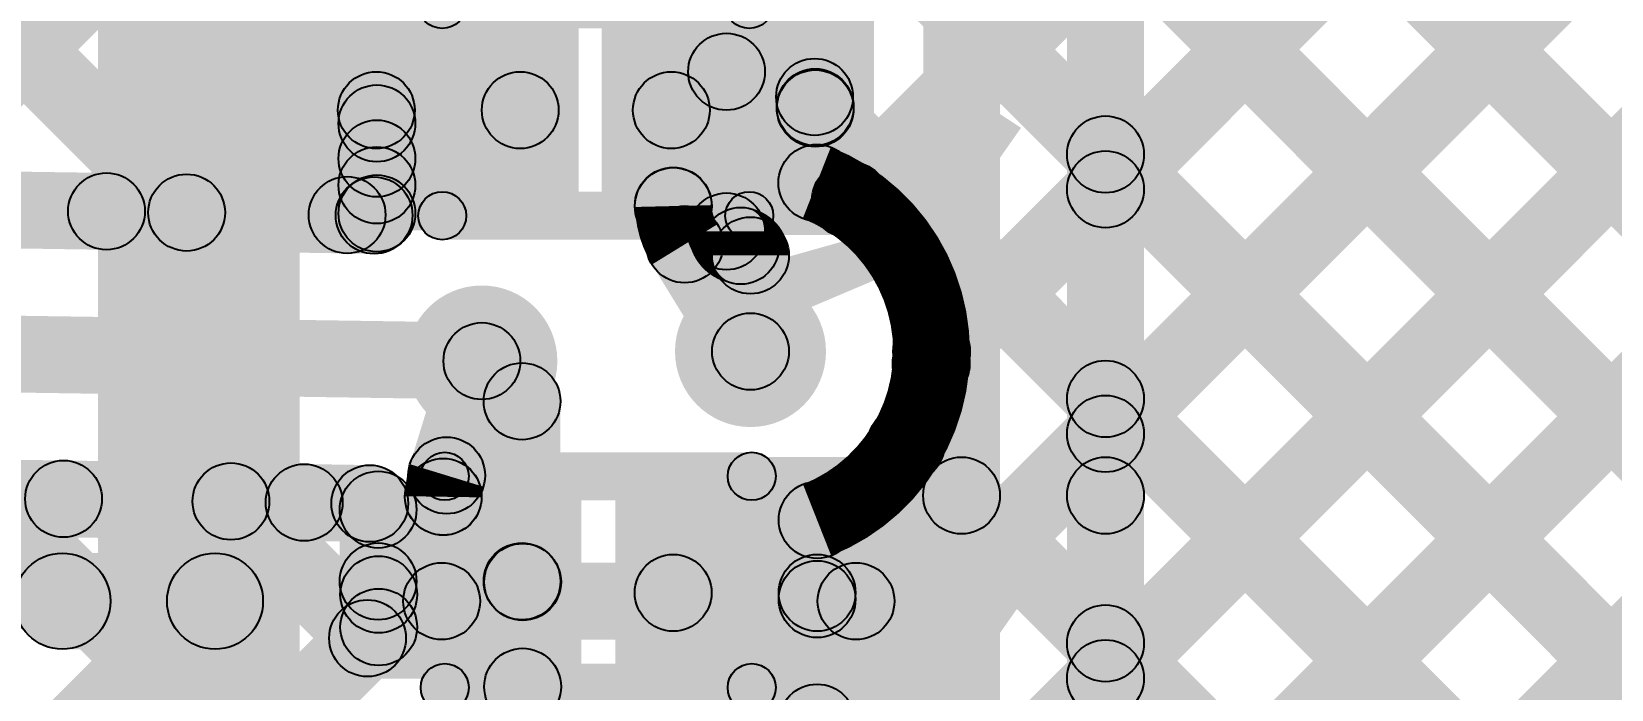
# Model space of a CAD drawing. Header units: millimetres. Extents: x 2.72 to 4.82, y 2.46 to 3.29.
# Drawn here: x 3.4501 to 3.6147, y 3.0008 to 3.0693 of the extents above; entities that cross this region are included whole.
import ezdxf

# ---------------------------------------------------------------- set-up
doc = ezdxf.new("R2010")
doc.units = ezdxf.units.MM
doc.header["$MEASUREMENT"] = 0
for name, color, linetype in [('BottomLayer', 5, 'Continuous'), ('BottomPaste', 16, 'Continuous'), ('BottomSolder', 6, 'Continuous'), ('TopLayer', 1, 'Continuous'), ('TopOverlay', 2, 'Continuous'), ('TopPaste', 8, 'Continuous'), ('TopSolder', 216, 'Continuous'), ('ViaHoleLayer', 16, 'Continuous')]:
    doc.layers.add(name, color=color, linetype=linetype)

# ---------------------------------------------------------------- blocks, each defined once
blk = doc.blocks.new('CAP_0201_B_22')
at = {"layer": 'BottomLayer'}
for points in [[(-0.01772, 0.00591), (-0.00591, 0.00591), (-0.00591, -0.00591), (-0.01772, -0.00591)], [(0.00591, 0.00591), (0.01772, 0.00591), (0.01772, -0.00591), (0.00591, -0.00591)]]:
    blk.add_hatch(color=5, dxfattribs=at).paths.add_polyline_path(points)
at = {"layer": 'BottomPaste'}
for points in [[(-0.01772, 0.00591), (-0.00591, 0.00591), (-0.00591, -0.00591), (-0.01772, -0.00591)], [(0.00591, 0.00591), (0.01772, 0.00591), (0.01772, -0.00591), (0.00591, -0.00591)]]:
    blk.add_hatch(color=16, dxfattribs=at).paths.add_polyline_path(points)
at = {"layer": 'BottomSolder'}
for points in [[(-0.01988, 0.00807), (-0.00374, 0.00807), (-0.00374, -0.00807), (-0.01988, -0.00807)], [(0.00374, 0.00807), (0.01988, 0.00807), (0.01988, -0.00807), (0.00374, -0.00807)]]:
    blk.add_hatch(color=6, dxfattribs=at).paths.add_polyline_path(points)
blk = doc.blocks.new('R__0402_B_59')
at = {"layer": 'BottomLayer'}
for points in [[(-0.0095, 0.0125), (-0.0095, -0.0125), (-0.0275, -0.0125), (-0.0275, 0.0125)], [(0.0275, 0.0125), (0.0275, -0.0125), (0.0095, -0.0125), (0.0095, 0.0125)]]:
    blk.add_hatch(color=5, dxfattribs=at).paths.add_polyline_path(points)
at = {"layer": 'BottomPaste'}
for points in [[(-0.0095, 0.0125), (-0.0095, -0.0125), (-0.0275, -0.0125), (-0.0275, 0.0125)], [(0.0275, 0.0125), (0.0275, -0.0125), (0.0095, -0.0125), (0.0095, 0.0125)]]:
    blk.add_hatch(color=16, dxfattribs=at).paths.add_polyline_path(points)
at = {"layer": 'BottomSolder'}
for points in [[(-0.0055, 0.0165), (-0.0055, -0.0165), (-0.0315, -0.0165), (-0.0315, 0.0165)], [(0.0315, 0.0165), (0.0315, -0.0165), (0.0055, -0.0165), (0.0055, 0.0165)]]:
    blk.add_hatch(color=6, dxfattribs=at).paths.add_polyline_path(points)
blk = doc.blocks.new('LED_0201_116')
at = {"layer": 'TopLayer'}
for points in [[(-0.01181, 0.00689), (-0.00394, 0.00689), (-0.00394, -0.00689), (-0.01181, -0.00689)], [(0.00394, 0.00689), (0.01181, 0.00689), (0.01181, -0.00689), (0.00394, -0.00689)]]:
    blk.add_hatch(color=1, dxfattribs=at).paths.add_polyline_path(points)
at = {"layer": 'TopOverlay'}
h = blk.add_hatch(color=2, dxfattribs=at)
edge = h.paths.add_edge_path()
edge.add_arc((-0.016, 0.011), 0.0025, 0, 360)
h = blk.add_hatch(color=2, dxfattribs=at)
edge = h.paths.add_edge_path()
edge.add_arc((-0.016, 0.011), 0.0025, 0, 360)
for points in [[(-0.016, 0.0085), (-0.016, 0.0135), (0.016, 0.0135), (0.016, 0.0085)], [(0.016, -0.013), (0.029, -0.013), (0.029, 0.013), (0.016, 0.013)], [(-0.0135, -0.011), (-0.0185, -0.011), (-0.0185, 0.011), (-0.0135, 0.011)], [(0.013, -0.011), (0.017, -0.011), (0.017, 0.011), (0.013, 0.011)], [(-0.016, -0.0135), (-0.016, -0.0085), (0.016, -0.0085), (0.016, -0.0135)]]:
    blk.add_hatch(color=2, dxfattribs=at).paths.add_polyline_path(points)
h = blk.add_hatch(color=2, dxfattribs=at)
edge = h.paths.add_edge_path()
edge.add_arc((0.016, 0.011), 0.0025, 0, 360)
h = blk.add_hatch(color=2, dxfattribs=at)
edge = h.paths.add_edge_path()
edge.add_arc((-0.016, -0.011), 0.0025, 0, 360)
h = blk.add_hatch(color=2, dxfattribs=at)
edge = h.paths.add_edge_path()
edge.add_arc((-0.016, -0.011), 0.0025, 0, 360)
h = blk.add_hatch(color=2, dxfattribs=at)
edge = h.paths.add_edge_path()
edge.add_arc((0.016, -0.011), 0.0025, 0, 360)
at = {"layer": 'TopPaste'}
for points in [[(-0.01181, 0.00689), (-0.00394, 0.00689), (-0.00394, -0.00689), (-0.01181, -0.00689)], [(0.00394, 0.00689), (0.01181, 0.00689), (0.01181, -0.00689), (0.00394, -0.00689)]]:
    blk.add_hatch(color=8, dxfattribs=at).paths.add_polyline_path(points)
at = {"layer": 'TopSolder'}
for points in [[(-0.01398, 0.00906), (-0.00177, 0.00906), (-0.00177, -0.00906), (-0.01398, -0.00906)], [(0.00177, 0.00906), (0.01398, 0.00906), (0.01398, -0.00906), (0.00177, -0.00906)]]:
    blk.add_hatch(color=216, dxfattribs=at).paths.add_polyline_path(points)
at = {"layer": 'TopOverlay'}
for centre in [(-0.016, 0.011), (-0.016, 0.011), (0.016, 0.011), (-0.016, -0.011), (-0.016, -0.011), (0.016, -0.011)]:
    blk.add_circle(centre, 0.0025, dxfattribs=at)
blk = doc.blocks.new('LED_0201_117')
at = {"layer": 'TopLayer'}
for points in [[(-0.01181, 0.00689), (-0.00394, 0.00689), (-0.00394, -0.00689), (-0.01181, -0.00689)], [(0.00394, 0.00689), (0.01181, 0.00689), (0.01181, -0.00689), (0.00394, -0.00689)]]:
    blk.add_hatch(color=1, dxfattribs=at).paths.add_polyline_path(points)
at = {"layer": 'TopOverlay'}
h = blk.add_hatch(color=2, dxfattribs=at)
edge = h.paths.add_edge_path()
edge.add_arc((-0.016, 0.011), 0.0025, 0, 360)
h = blk.add_hatch(color=2, dxfattribs=at)
edge = h.paths.add_edge_path()
edge.add_arc((-0.016, 0.011), 0.0025, 0, 360)
for points in [[(-0.016, 0.0085), (-0.016, 0.0135), (0.016, 0.0135), (0.016, 0.0085)], [(0.016, -0.013), (0.029, -0.013), (0.029, 0.013), (0.016, 0.013)], [(-0.0135, -0.011), (-0.0185, -0.011), (-0.0185, 0.011), (-0.0135, 0.011)], [(0.013, -0.011), (0.017, -0.011), (0.017, 0.011), (0.013, 0.011)], [(-0.016, -0.0135), (-0.016, -0.0085), (0.016, -0.0085), (0.016, -0.0135)]]:
    blk.add_hatch(color=2, dxfattribs=at).paths.add_polyline_path(points)
h = blk.add_hatch(color=2, dxfattribs=at)
edge = h.paths.add_edge_path()
edge.add_arc((0.016, 0.011), 0.0025, 0, 360)
h = blk.add_hatch(color=2, dxfattribs=at)
edge = h.paths.add_edge_path()
edge.add_arc((-0.016, -0.011), 0.0025, 0, 360)
h = blk.add_hatch(color=2, dxfattribs=at)
edge = h.paths.add_edge_path()
edge.add_arc((-0.016, -0.011), 0.0025, 0, 360)
h = blk.add_hatch(color=2, dxfattribs=at)
edge = h.paths.add_edge_path()
edge.add_arc((0.016, -0.011), 0.0025, 0, 360)
at = {"layer": 'TopPaste'}
for points in [[(-0.01181, 0.00689), (-0.00394, 0.00689), (-0.00394, -0.00689), (-0.01181, -0.00689)], [(0.00394, 0.00689), (0.01181, 0.00689), (0.01181, -0.00689), (0.00394, -0.00689)]]:
    blk.add_hatch(color=8, dxfattribs=at).paths.add_polyline_path(points)
at = {"layer": 'TopSolder'}
for points in [[(-0.01398, 0.00906), (-0.00177, 0.00906), (-0.00177, -0.00906), (-0.01398, -0.00906)], [(0.00177, 0.00906), (0.01398, 0.00906), (0.01398, -0.00906), (0.00177, -0.00906)]]:
    blk.add_hatch(color=216, dxfattribs=at).paths.add_polyline_path(points)
at = {"layer": 'TopOverlay'}
for centre in [(-0.016, 0.011), (-0.016, 0.011), (0.016, 0.011), (-0.016, -0.011), (-0.016, -0.011), (0.016, -0.011)]:
    blk.add_circle(centre, 0.0025, dxfattribs=at)

msp = doc.modelspace()

# ---------------------------------------------------------------- hatches: boundary and pattern name
at = {"layer": 'BottomLayer'}
for points in [[(3.457, 2.83587), (3.478, 2.83587), (3.478, 3.205), (3.457, 3.205)], [(3.49148, 3.17229), (3.49714, 3.17795), (3.9026, 2.77249), (3.89694, 2.76683)], [(3.56483, 3.05006), (3.55917, 3.05571), (3.68141, 3.17795), (3.68706, 3.17229)], [(3.56483, 3.0246), (3.55917, 3.03026), (3.70686, 3.17795), (3.71252, 3.17229)], [(3.56483, 2.97369), (3.55917, 2.97934), (3.75777, 3.17795), (3.76343, 3.17229)], [(3.56483, 2.94823), (3.55917, 2.95389), (3.78323, 3.17795), (3.78889, 3.17229)], [(3.56483, 2.99914), (3.55917, 3.0048), (3.73232, 3.17795), (3.73797, 3.17229)], [(3.551, 3.021), (3.543, 3.021), (3.543, 3.1), (3.551, 3.1)], [(3.566, 3.021), (3.558, 3.021), (3.558, 3.1), (3.566, 3.1)], [(3.473, 3.053), (3.505, 3.053), (3.505, 3.091), (3.473, 3.091)], [(3.55917, 3.07914), (3.56483, 3.0848), (3.89325, 2.75638), (3.8876, 2.75072)], [(3.5265, 3.0485), (3.5185, 3.0485), (3.5185, 3.06513), (3.5265, 3.06513)], [(3.55917, 3.05369), (3.56483, 3.05935), (3.88391, 2.74026), (3.87826, 2.7346)], [(3.529, 3.036), (3.521, 3.036), (3.521, 3.046), (3.529, 3.046)], [(3.49716, 3.02191), (3.48951, 3.02426), (3.49318, 3.03618), (3.50082, 3.03382)], [(3.55917, 3.02823), (3.56483, 3.03389), (3.78118, 2.81754), (3.77552, 2.81188)], [(3.53883, 3.00717), (3.53317, 3.01283), (3.54417, 3.02383), (3.54983, 3.01817)], [(3.49681, 3.00994), (3.48881, 3.01006), (3.48898, 3.02092), (3.49698, 3.0208)], [(3.49698, 3.02081), (3.48898, 3.02091), (3.48898, 3.02092), (3.49698, 3.02082)], [(3.551, 2.931), (3.543, 2.931), (3.543, 3.021), (3.551, 3.021)], [(3.566, 2.93116), (3.558, 2.93116), (3.558, 3.021), (3.566, 3.021)], [(3.45328, 3.005), (3.45328, 3.015), (3.46919, 3.015), (3.46919, 3.005)], [(3.49281, 3.006), (3.49281, 3.014), (3.536, 3.014), (3.536, 3.006)], [(3.55917, 3.00278), (3.56483, 3.00843), (3.75793, 2.81533), (3.75227, 2.80968)]]:
    msp.add_hatch(color=5, dxfattribs=at).paths.add_polyline_path(points)
h = msp.add_hatch(color=5, dxfattribs=at)
edge = h.paths.add_edge_path()
edge.add_arc((3.5225, 3.06513), 0.004, 0, 360)
h = msp.add_hatch(color=5, dxfattribs=at)
edge = h.paths.add_edge_path()
edge.add_arc((3.562, 3.05652), 0.004, 0, 360)
h = msp.add_hatch(color=5, dxfattribs=at)
edge = h.paths.add_edge_path()
edge.add_arc((3.562, 3.05288), 0.004, 0, 360)
h = msp.add_hatch(color=5, dxfattribs=at)
edge = h.paths.add_edge_path()
edge.add_arc((3.5225, 3.0485), 0.004, 0, 360)
h = msp.add_hatch(color=5, dxfattribs=at)
edge = h.paths.add_edge_path()
edge.add_arc((3.5225, 3.0485), 0.004, 0, 360)
h = msp.add_hatch(color=5, dxfattribs=at)
edge = h.paths.add_edge_path()
edge.add_arc((3.524, 3.047), 0.004, 0, 360)
h = msp.add_hatch(color=5, dxfattribs=at)
edge = h.paths.add_edge_path()
edge.add_arc((3.524, 3.047), 0.004, 0, 360)
h = msp.add_hatch(color=5, dxfattribs=at)
edge = h.paths.add_edge_path()
edge.add_arc((3.525, 3.046), 0.004, 0, 360)
h = msp.add_hatch(color=5, dxfattribs=at)
edge = h.paths.add_edge_path()
edge.add_arc((3.525, 3.046), 0.004, 0, 360)
h = msp.add_hatch(color=5, dxfattribs=at)
edge = h.paths.add_edge_path()
edge.add_arc((3.497, 3.035), 0.00787, 0, 360)
h = msp.add_hatch(color=5, dxfattribs=at)
edge = h.paths.add_edge_path()
edge.add_arc((3.525, 3.036), 0.00787, 0, 360)
h = msp.add_hatch(color=5, dxfattribs=at)
edge = h.paths.add_edge_path()
edge.add_arc((3.525, 3.036), 0.004, 0, 360)
h = msp.add_hatch(color=5, dxfattribs=at)
edge = h.paths.add_edge_path()
edge.add_arc((3.497, 3.035), 0.004, 0, 360)
h = msp.add_hatch(color=5, dxfattribs=at)
edge = h.paths.add_edge_path()
edge.add_arc((3.562, 3.03106), 0.004, 0, 360)
h = msp.add_hatch(color=5, dxfattribs=at)
edge = h.paths.add_edge_path()
edge.add_arc((3.562, 3.02743), 0.004, 0, 360)
h = msp.add_hatch(color=5, dxfattribs=at)
edge = h.paths.add_edge_path()
edge.add_arc((3.49333, 3.02309), 0.004, 0, 360)
h = msp.add_hatch(color=5, dxfattribs=at)
edge = h.paths.add_edge_path()
edge.add_arc((3.49333, 3.02309), 0.004, 0, 360)
h = msp.add_hatch(color=5, dxfattribs=at)
edge = h.paths.add_edge_path()
edge.add_arc((3.49298, 3.02087), 0.004, 0, 360)
h = msp.add_hatch(color=5, dxfattribs=at)
edge = h.paths.add_edge_path()
edge.add_arc((3.49298, 3.02087), 0.004, 0, 360)
h = msp.add_hatch(color=5, dxfattribs=at)
edge = h.paths.add_edge_path()
edge.add_arc((3.49298, 3.02086), 0.004, 0, 360)
h = msp.add_hatch(color=5, dxfattribs=at)
edge = h.paths.add_edge_path()
edge.add_arc((3.49298, 3.02086), 0.004, 0, 360)
h = msp.add_hatch(color=5, dxfattribs=at)
edge = h.paths.add_edge_path()
edge.add_arc((3.547, 3.021), 0.004, 0, 360)
h = msp.add_hatch(color=5, dxfattribs=at)
edge = h.paths.add_edge_path()
edge.add_arc((3.547, 3.021), 0.004, 0, 360)
h = msp.add_hatch(color=5, dxfattribs=at)
edge = h.paths.add_edge_path()
edge.add_arc((3.547, 3.021), 0.004, 0, 360)
h = msp.add_hatch(color=5, dxfattribs=at)
edge = h.paths.add_edge_path()
edge.add_arc((3.562, 3.021), 0.004, 0, 360)
h = msp.add_hatch(color=5, dxfattribs=at)
edge = h.paths.add_edge_path()
edge.add_arc((3.562, 3.021), 0.004, 0, 360)
h = msp.add_hatch(color=5, dxfattribs=at)
edge = h.paths.add_edge_path()
edge.add_arc((3.45328, 3.01), 0.005, 0, 360)
h = msp.add_hatch(color=5, dxfattribs=at)
edge = h.paths.add_edge_path()
edge.add_arc((3.46919, 3.01), 0.005, 0, 360)
h = msp.add_hatch(color=5, dxfattribs=at)
edge = h.paths.add_edge_path()
edge.add_arc((3.49281, 3.01), 0.004, 0, 360)
h = msp.add_hatch(color=5, dxfattribs=at)
edge = h.paths.add_edge_path()
edge.add_arc((3.49281, 3.01), 0.004, 0, 360)
h = msp.add_hatch(color=5, dxfattribs=at)
edge = h.paths.add_edge_path()
edge.add_arc((3.536, 3.01), 0.004, 0, 360)
h = msp.add_hatch(color=5, dxfattribs=at)
edge = h.paths.add_edge_path()
edge.add_arc((3.536, 3.01), 0.004, 0, 360)
h = msp.add_hatch(color=5, dxfattribs=at)
edge = h.paths.add_edge_path()
edge.add_arc((3.562, 3.00561), 0.004, 0, 360)
h = msp.add_hatch(color=5, dxfattribs=at)
edge = h.paths.add_edge_path()
edge.add_arc((3.562, 3.00197), 0.004, 0, 360)
at = {"layer": 'TopLayer'}
for points in [[(3.32756, 3.18348), (3.33321, 3.18914), (3.46906, 3.05329), (3.4634, 3.04763)], [(3.35302, 3.18347), (3.35868, 3.18913), (3.48889, 3.05892), (3.48323, 3.05326)], [(3.48036, 3.18341), (3.48602, 3.18907), (3.92277, 2.75232), (3.91711, 2.74666)], [(3.53477, 2.99454), (3.52911, 3.00019), (3.71788, 3.18897), (3.72354, 3.18331)], [(3.53477, 2.96908), (3.52911, 2.97474), (3.74333, 3.18896), (3.74898, 3.1833)], [(3.53823, 3.04892), (3.53258, 3.05457), (3.66699, 3.18899), (3.67265, 3.18333)], [(3.5399, 2.94876), (3.53424, 2.95442), (3.76877, 3.18894), (3.77443, 3.18329)], [(3.54649, 2.9299), (3.54084, 2.93555), (3.79422, 3.18893), (3.79987, 3.18328)], [(3.54666, 3.03189), (3.541, 3.03754), (3.69244, 3.18898), (3.69809, 3.18332)], [(3.52886, 3.10946), (3.53451, 3.11512), (3.91165, 2.73798), (3.90599, 2.73233)], [(3.43863, 3.05113), (3.43297, 3.05679), (3.48323, 3.10705), (3.48889, 3.1014)], [(3.52742, 3.08544), (3.53307, 3.0911), (3.89849, 2.72568), (3.89284, 2.72002)], [(3.46071, 3.04776), (3.45505, 3.05341), (3.48317, 3.08154), (3.48883, 3.07588)], [(3.49, 3.06113), (3.482, 3.06113), (3.482, 3.079), (3.49, 3.079)], [(3.505, 3.06113), (3.497, 3.06113), (3.497, 3.079), (3.505, 3.079)], [(3.53568, 3.0625), (3.52768, 3.0625), (3.52768, 3.07902), (3.53568, 3.07902)], [(3.52892, 3.05849), (3.53458, 3.06414), (3.78118, 2.81754), (3.77552, 2.81188)], [(3.51275, 3.06104), (3.52075, 3.06121), (3.52095, 3.05126), (3.51296, 3.05109)], [(3.52775, 3.06135), (3.53574, 3.06152), (3.53591, 3.05365), (3.52791, 3.05348)], [(3.49006, 3.05038), (3.48206, 3.05038), (3.48206, 3.05975), (3.49006, 3.05975)], [(3.48579, 3.04738), (3.48013, 3.05304), (3.48323, 3.05614), (3.48889, 3.05049)], [(3.44162, 3.04683), (3.44174, 3.05483), (3.48583, 3.05417), (3.48571, 3.04617)], [(3.51296, 3.0511), (3.52095, 3.05125), (3.52095, 3.05121), (3.51296, 3.05107)], [(3.51473, 3.04505), (3.52155, 3.04924), (3.52841, 3.0381), (3.52159, 3.0339)], [(3.42994, 3.032), (3.43006, 3.04), (3.49706, 3.039), (3.49694, 3.031)], [(3.49417, 3.03217), (3.49983, 3.03783), (3.50402, 3.03364), (3.49836, 3.02798)], [(3.50519, 3.01206), (3.49719, 3.01206), (3.49719, 3.03081), (3.50519, 3.03081)], [(3.53841, 3.02354), (3.54406, 3.0292), (3.75793, 2.81533), (3.75227, 2.80968)], [(3.44117, 3.01683), (3.44129, 3.02483), (3.48538, 3.02417), (3.48526, 3.01617)], [(3.10171, 2.63785), (3.09605, 2.64351), (3.47565, 3.0231), (3.48131, 3.01745)], [(3.13952, 2.70112), (3.13387, 2.70677), (3.45057, 3.02348), (3.45623, 3.01782)], [(3.44218, 3.01795), (3.44784, 3.0236), (3.47571, 2.99572), (3.47006, 2.99007)], [(3.46802, 3.01756), (3.47368, 3.02322), (3.48792, 3.00897), (3.48227, 3.00331)], [(3.49019, 3.01206), (3.48219, 3.01206), (3.48219, 3.01953), (3.49019, 3.01953)], [(3.53594, 3.01087), (3.52794, 3.01087), (3.52794, 3.01845), (3.53594, 3.01845)], [(3.49836, 3.00923), (3.50402, 3.01489), (3.50408, 3.01483), (3.49842, 3.00917)], [(3.50525, 3.00109), (3.49725, 3.00109), (3.49725, 3.012), (3.50525, 3.012)], [(3.52911, 3.00738), (3.53477, 3.01304), (3.73466, 2.81314), (3.72901, 2.80749)], [(3.47848, 2.99387), (3.47282, 2.99953), (3.48342, 3.01013), (3.48908, 3.00447)], [(3.49025, 3.0073), (3.48225, 3.0073), (3.48225, 3.01069), (3.49025, 3.01069)], [(3.52094, 2.99556), (3.51294, 2.99556), (3.51294, 3.01087), (3.52094, 3.01087)], [(3.53594, 2.99556), (3.52794, 2.99556), (3.52794, 3.01087), (3.53594, 3.01087)], [(3.53594, 2.99556), (3.52794, 2.99556), (3.52794, 3.01087), (3.53594, 3.01087)], [(3.48908, 2.98326), (3.48342, 2.98892), (3.49842, 3.00392), (3.50408, 2.99826)]]:
    msp.add_hatch(color=1, dxfattribs=at).paths.add_polyline_path(points)
h = msp.add_hatch(color=1, dxfattribs=at)
edge = h.paths.add_edge_path()
edge.add_arc((3.53168, 3.0625), 0.004, 0, 360)
h = msp.add_hatch(color=1, dxfattribs=at)
edge = h.paths.add_edge_path()
edge.add_arc((3.486, 3.06113), 0.004, 0, 360)
h = msp.add_hatch(color=1, dxfattribs=at)
edge = h.paths.add_edge_path()
edge.add_arc((3.501, 3.06113), 0.004, 0, 360)
h = msp.add_hatch(color=1, dxfattribs=at)
edge = h.paths.add_edge_path()
edge.add_arc((3.51675, 3.06113), 0.004, 0, 360)
h = msp.add_hatch(color=1, dxfattribs=at)
edge = h.paths.add_edge_path()
edge.add_arc((3.53174, 3.06144), 0.004, 0, 360)
h = msp.add_hatch(color=1, dxfattribs=at)
edge = h.paths.add_edge_path()
edge.add_arc((3.53175, 3.06131), 0.004, 0, 360)
h = msp.add_hatch(color=1, dxfattribs=at)
edge = h.paths.add_edge_path()
edge.add_arc((3.48606, 3.05975), 0.004, 0, 360)
h = msp.add_hatch(color=1, dxfattribs=at)
edge = h.paths.add_edge_path()
edge.add_arc((3.48606, 3.05609), 0.004, 0, 360)
h = msp.add_hatch(color=1, dxfattribs=at)
edge = h.paths.add_edge_path()
edge.add_arc((3.48606, 3.05331), 0.004, 0, 360)
h = msp.add_hatch(color=1, dxfattribs=at)
edge = h.paths.add_edge_path()
edge.add_arc((3.53191, 3.05356), 0.004, 0, 360)
h = msp.add_hatch(color=1, dxfattribs=at)
edge = h.paths.add_edge_path()
edge.add_arc((3.53191, 3.05356), 0.004, 0, 360)
h = msp.add_hatch(color=1, dxfattribs=at)
edge = h.paths.add_edge_path()
edge.add_arc((3.45788, 3.05059), 0.004, 0, 360)
h = msp.add_hatch(color=1, dxfattribs=at)
edge = h.paths.add_edge_path()
edge.add_arc((3.46623, 3.05046), 0.004, 0, 360)
h = msp.add_hatch(color=1, dxfattribs=at)
edge = h.paths.add_edge_path()
edge.add_arc((3.48606, 3.05038), 0.004, 0, 360)
h = msp.add_hatch(color=1, dxfattribs=at)
edge = h.paths.add_edge_path()
edge.add_arc((3.51695, 3.05117), 0.004, 0, 360)
h = msp.add_hatch(color=1, dxfattribs=at)
edge = h.paths.add_edge_path()
edge.add_arc((3.51695, 3.05117), 0.004, 0, 360)
h = msp.add_hatch(color=1, dxfattribs=at)
edge = h.paths.add_edge_path()
edge.add_arc((3.51696, 3.05114), 0.004, 0, 360)
h = msp.add_hatch(color=1, dxfattribs=at)
edge = h.paths.add_edge_path()
edge.add_arc((3.51696, 3.05114), 0.004, 0, 360)
h = msp.add_hatch(color=1, dxfattribs=at)
edge = h.paths.add_edge_path()
edge.add_arc((3.53541, 3.05175), 0.004, 0, 360)
h = msp.add_hatch(color=1, dxfattribs=at)
edge = h.paths.add_edge_path()
edge.add_arc((3.48296, 3.05021), 0.004, 0, 360)
h = msp.add_hatch(color=1, dxfattribs=at)
edge = h.paths.add_edge_path()
edge.add_arc((3.48577, 3.05017), 0.004, 0, 360)
h = msp.add_hatch(color=1, dxfattribs=at)
edge = h.paths.add_edge_path()
edge.add_arc((3.51814, 3.04715), 0.004, 0, 360)
h = msp.add_hatch(color=1, dxfattribs=at)
edge = h.paths.add_edge_path()
edge.add_arc((3.51814, 3.04715), 0.004, 0, 360)
h = msp.add_hatch(color=1, dxfattribs=at)
edge = h.paths.add_edge_path()
edge.add_arc((3.497, 3.035), 0.00787, 0, 360)
h = msp.add_hatch(color=1, dxfattribs=at)
edge = h.paths.add_edge_path()
edge.add_arc((3.525, 3.036), 0.00787, 0, 360)
h = msp.add_hatch(color=1, dxfattribs=at)
edge = h.paths.add_edge_path()
edge.add_arc((3.525, 3.036), 0.004, 0, 360)
h = msp.add_hatch(color=1, dxfattribs=at)
edge = h.paths.add_edge_path()
edge.add_arc((3.54387, 3.036), 0.004, 0, 360)
h = msp.add_hatch(color=1, dxfattribs=at)
edge = h.paths.add_edge_path()
edge.add_arc((3.54387, 3.036), 0.004, 0, 360)
h = msp.add_hatch(color=1, dxfattribs=at)
edge = h.paths.add_edge_path()
edge.add_arc((3.497, 3.035), 0.004, 0, 360)
h = msp.add_hatch(color=1, dxfattribs=at)
edge = h.paths.add_edge_path()
edge.add_arc((3.497, 3.035), 0.004, 0, 360)
h = msp.add_hatch(color=1, dxfattribs=at)
edge = h.paths.add_edge_path()
edge.add_arc((3.54383, 3.03471), 0.004, 0, 360)
h = msp.add_hatch(color=1, dxfattribs=at)
edge = h.paths.add_edge_path()
edge.add_arc((3.50119, 3.03081), 0.004, 0, 360)
h = msp.add_hatch(color=1, dxfattribs=at)
edge = h.paths.add_edge_path()
edge.add_arc((3.50119, 3.03081), 0.004, 0, 360)
h = msp.add_hatch(color=1, dxfattribs=at)
edge = h.paths.add_edge_path()
edge.add_arc((3.54123, 3.02637), 0.004, 0, 360)
h = msp.add_hatch(color=1, dxfattribs=at)
edge = h.paths.add_edge_path()
edge.add_arc((3.4534, 3.02065), 0.004, 0, 360)
h = msp.add_hatch(color=1, dxfattribs=at)
edge = h.paths.add_edge_path()
edge.add_arc((3.47085, 3.02039), 0.004, 0, 360)
h = msp.add_hatch(color=1, dxfattribs=at)
edge = h.paths.add_edge_path()
edge.add_arc((3.47848, 3.02027), 0.004, 0, 360)
h = msp.add_hatch(color=1, dxfattribs=at)
edge = h.paths.add_edge_path()
edge.add_arc((3.48532, 3.02017), 0.004, 0, 360)
h = msp.add_hatch(color=1, dxfattribs=at)
edge = h.paths.add_edge_path()
edge.add_arc((3.48619, 3.01953), 0.004, 0, 360)
h = msp.add_hatch(color=1, dxfattribs=at)
edge = h.paths.add_edge_path()
edge.add_arc((3.53194, 3.01845), 0.004, 0, 360)
h = msp.add_hatch(color=1, dxfattribs=at)
edge = h.paths.add_edge_path()
edge.add_arc((3.53194, 3.01845), 0.004, 0, 360)
h = msp.add_hatch(color=1, dxfattribs=at)
edge = h.paths.add_edge_path()
edge.add_arc((3.48619, 3.01206), 0.004, 0, 360)
h = msp.add_hatch(color=1, dxfattribs=at)
edge = h.paths.add_edge_path()
edge.add_arc((3.50119, 3.01206), 0.004, 0, 360)
h = msp.add_hatch(color=1, dxfattribs=at)
edge = h.paths.add_edge_path()
edge.add_arc((3.50119, 3.01206), 0.004, 0, 360)
h = msp.add_hatch(color=1, dxfattribs=at)
edge = h.paths.add_edge_path()
edge.add_arc((3.50125, 3.012), 0.004, 0, 360)
h = msp.add_hatch(color=1, dxfattribs=at)
edge = h.paths.add_edge_path()
edge.add_arc((3.50125, 3.012), 0.004, 0, 360)
h = msp.add_hatch(color=1, dxfattribs=at)
edge = h.paths.add_edge_path()
edge.add_arc((3.51694, 3.01087), 0.004, 0, 360)
h = msp.add_hatch(color=1, dxfattribs=at)
edge = h.paths.add_edge_path()
edge.add_arc((3.53194, 3.01087), 0.004, 0, 360)
h = msp.add_hatch(color=1, dxfattribs=at)
edge = h.paths.add_edge_path()
edge.add_arc((3.53194, 3.01087), 0.004, 0, 360)
h = msp.add_hatch(color=1, dxfattribs=at)
edge = h.paths.add_edge_path()
edge.add_arc((3.53194, 3.01087), 0.004, 0, 360)
h = msp.add_hatch(color=1, dxfattribs=at)
edge = h.paths.add_edge_path()
edge.add_arc((3.48625, 3.01069), 0.004, 0, 360)
h = msp.add_hatch(color=1, dxfattribs=at)
edge = h.paths.add_edge_path()
edge.add_arc((3.53194, 3.01021), 0.004, 0, 360)
h = msp.add_hatch(color=1, dxfattribs=at)
edge = h.paths.add_edge_path()
edge.add_arc((3.48509, 3.00614), 0.004, 0, 360)
h = msp.add_hatch(color=1, dxfattribs=at)
edge = h.paths.add_edge_path()
edge.add_arc((3.48625, 3.0073), 0.004, 0, 360)
h = msp.add_hatch(color=1, dxfattribs=at)
edge = h.paths.add_edge_path()
edge.add_arc((3.48625, 3.0073), 0.004, 0, 360)
h = msp.add_hatch(color=1, dxfattribs=at)
edge = h.paths.add_edge_path()
edge.add_arc((3.50125, 3.00109), 0.004, 0, 360)
h = msp.add_hatch(color=1, dxfattribs=at)
edge = h.paths.add_edge_path()
edge.add_arc((3.50125, 3.00109), 0.004, 0, 360)
h = msp.add_hatch(color=1, dxfattribs=at)
edge = h.paths.add_edge_path()
edge.add_arc((3.53194, 2.99736), 0.004, 0, 360)
at = {"layer": 'ViaHoleLayer'}
h = msp.add_hatch(color=16, dxfattribs=at)
edge = h.paths.add_edge_path()
edge.add_arc((3.525, 3.036), 0.00591, 0, 360)
h = msp.add_hatch(color=16, dxfattribs=at)
edge = h.paths.add_edge_path()
edge.add_arc((3.497, 3.035), 0.00591, 0, 360)

# ---------------------------------------------------------------- linework, layer by layer
at = {"layer": 'BottomLayer', "const_width": 0.008}
for points in [[(3.524, 3.047, -0.414214), (3.5225, 3.0485)], [(3.524, 3.047, -0.414214), (3.525, 3.046)], [(3.49298, 3.02087, -0.070535), (3.49333, 3.02309)]]:
    msp.add_lwpolyline(points, format="xyb", dxfattribs=at)
at = {"layer": 'BottomLayer'}
for centre, radius in [((3.5225, 3.06513), 0.004), ((3.562, 3.05652), 0.004), ((3.562, 3.05288), 0.004), ((3.5225, 3.0485), 0.004), ((3.5225, 3.0485), 0.004), ((3.524, 3.047), 0.004), ((3.524, 3.047), 0.004), ((3.525, 3.046), 0.004), ((3.525, 3.046), 0.004), ((3.525, 3.036), 0.004), ((3.497, 3.035), 0.004), ((3.562, 3.03106), 0.004), ((3.562, 3.02743), 0.004), ((3.49333, 3.02309), 0.004), ((3.49333, 3.02309), 0.004), ((3.49298, 3.02087), 0.004), ((3.49298, 3.02087), 0.004), ((3.49298, 3.02086), 0.004), ((3.49298, 3.02086), 0.004), ((3.547, 3.021), 0.004), ((3.547, 3.021), 0.004), ((3.547, 3.021), 0.004), ((3.562, 3.021), 0.004), ((3.562, 3.021), 0.004), ((3.45328, 3.01), 0.005), ((3.46919, 3.01), 0.005), ((3.49281, 3.01), 0.004), ((3.49281, 3.01), 0.004), ((3.536, 3.01), 0.004), ((3.536, 3.01), 0.004), ((3.562, 3.00561), 0.004), ((3.562, 3.00197), 0.004)]:
    msp.add_circle(centre, radius, dxfattribs=at)
at = {"layer": 'TopLayer', "const_width": 0.008}
for points in [[(3.53191, 3.05356, -0.308257), (3.54387, 3.036)], [(3.51814, 3.04715, -0.132444), (3.51696, 3.05114)], [(3.54387, 3.036, -0.307811), (3.53194, 3.01845)]]:
    msp.add_lwpolyline(points, format="xyb", dxfattribs=at)
at = {"layer": 'TopLayer'}
for centre in [(3.53168, 3.0625), (3.486, 3.06113), (3.501, 3.06113), (3.51675, 3.06113), (3.53174, 3.06144), (3.53175, 3.06131), (3.48606, 3.05975), (3.48606, 3.05609), (3.48606, 3.05331), (3.53191, 3.05356), (3.53191, 3.05356), (3.45788, 3.05059), (3.46623, 3.05046), (3.48606, 3.05038), (3.51695, 3.05117), (3.51695, 3.05117), (3.51696, 3.05114), (3.51696, 3.05114), (3.53541, 3.05175), (3.48296, 3.05021), (3.48577, 3.05017), (3.51814, 3.04715), (3.51814, 3.04715), (3.525, 3.036), (3.54387, 3.036), (3.54387, 3.036), (3.497, 3.035), (3.497, 3.035), (3.54383, 3.03471), (3.50119, 3.03081), (3.50119, 3.03081), (3.54123, 3.02637), (3.4534, 3.02065), (3.47085, 3.02039), (3.47848, 3.02027), (3.48532, 3.02017), (3.48619, 3.01953), (3.53194, 3.01845), (3.53194, 3.01845), (3.48619, 3.01206), (3.50119, 3.01206), (3.50119, 3.01206), (3.50125, 3.012), (3.50125, 3.012), (3.51694, 3.01087), (3.53194, 3.01087), (3.53194, 3.01087), (3.53194, 3.01087), (3.48625, 3.01069), (3.53194, 3.01021), (3.48509, 3.00614), (3.48625, 3.0073), (3.48625, 3.0073), (3.50125, 3.00109), (3.50125, 3.00109), (3.53194, 2.99736)]:
    msp.add_circle(centre, 0.004, dxfattribs=at)

# ---------------------------------------------------------------- block references
for name, p in [('R__0402_B_59', (3.504, 3.06513)), ('LED_0201_117', (3.50887, 3.06113)), ('LED_0201_116', (3.50913, 3.012))]:
    msp.add_blockref(name, p)
at = {"rotation": 180}
msp.add_blockref('CAP_0201_B_22', (3.481, 3.01), dxfattribs=at)

# ---------------------------------------------------------------- texts
at = {"layer": 'TopOverlay'}
for p in [(3.55805, 3.09182), (3.5583, 3.04269)]:
    msp.add_text('*', height=0.06, rotation=180, dxfattribs=at).set_placement(p)

doc.saveas('drawing.dxf')
